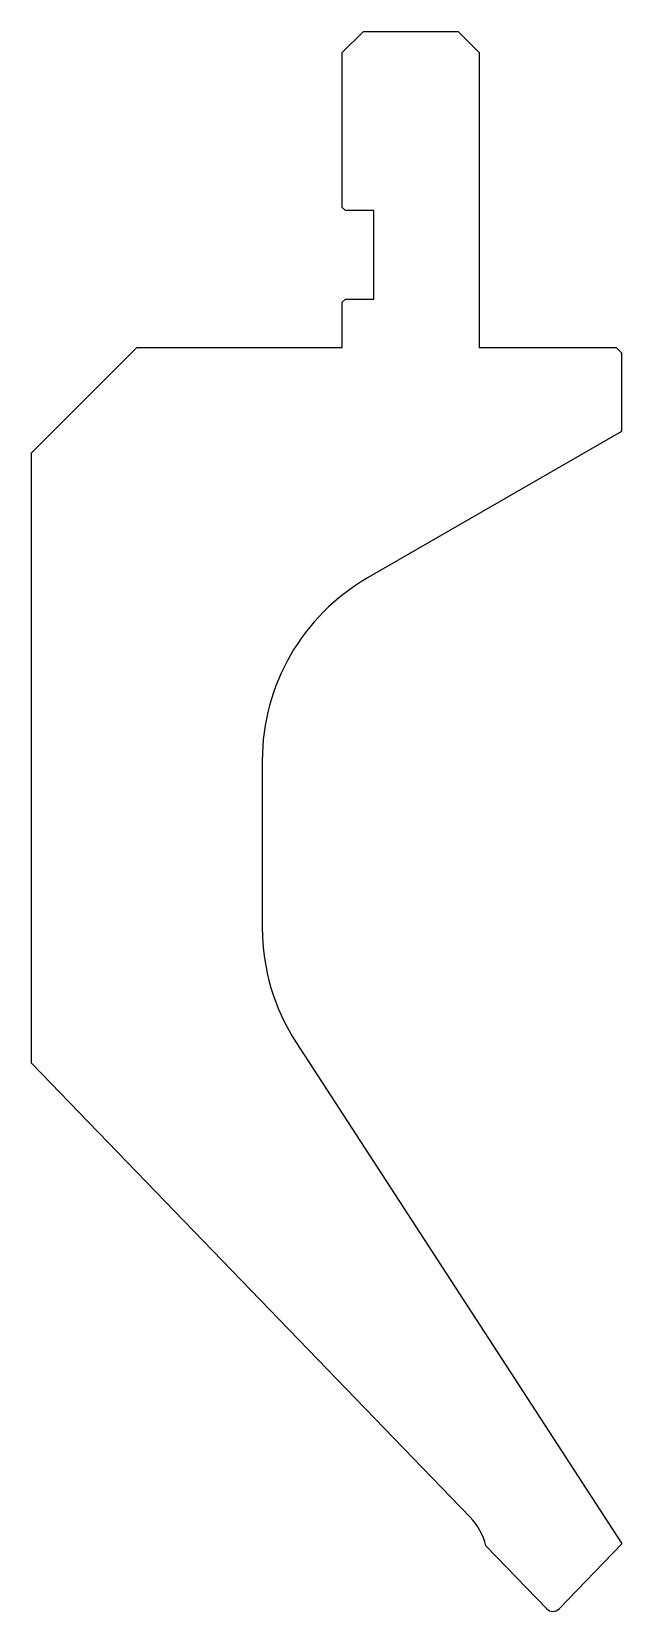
# Model space of a CAD drawing. Header units: metres. Extents: x -42 to 14, y -81 to 69.
import ezdxf

# ---------------------------------------------------------------- set-up
doc = ezdxf.new("R2010")
doc.units = ezdxf.units.M

msp = doc.modelspace()

# ---------------------------------------------------------------- linework, layer by layer
for p, q in [((-10.399993, 69.200001), (-12.399993, 67.200001)), ((-10.399993, 69.200001), (-1.399995, 69.200001)), ((0.600005, 67.200001), (-1.399995, 69.200001)), ((-12.399993, 52.500001), (-12.399993, 67.200001)), ((0.600005, 67.200001), (0.600005, 39.200007)), ((-12.399993, 52.500001), (-12.099993, 52.200001)), ((-9.399995, 52.200001), (-12.099993, 52.200001)), ((-9.399995, 43.800001), (-9.399995, 52.200001)), ((-12.099993, 43.800001), (-12.399993, 43.500001)), ((-12.399993, 39.200007), (-12.399993, 43.500001)), ((-12.099993, 43.800001), (-9.399995, 43.800001)), ((-31.900002, 39.200007), (-41.900002, 29.200007)), ((-31.900002, 39.200007), (-12.399993, 39.200007)), ((0.600005, 39.200007), (13.600007, 39.200007)), ((14.100007, 38.700007), (13.600007, 39.200007)), ((14.100007, 38.700007), (14.100007, 31.23465)), ((14.100007, 31.23465), (-9.999998, 17.320509)), ((-41.900002, -28.733753), (-41.900002, 29.200007)), ((-20, 0), (-20, -15.899999)), ((-16.773411, -26.792779), (14.100007, -74.333674)), ((-0.266962, -71.84605), (-41.900002, -28.733753)), ((7.024533, -80.555726), (1.23942, -74.565065)), ((14.100007, -74.420695), (8.175477, -80.555726)), ((14.100007, -74.333674), (14.100007, -74.420695))]:
    msp.add_line(p, q)
for centre, radius, start, end in [((0, 0), 20, 119.999994, 180), ((0, -15.899999), 20, 180, 213), ((-4.583002, -76.013999), 6, 13.974435, 43.999985), ((7.600005, -79.999999), 0.8, 224, 316)]:
    msp.add_arc(centre, radius, start, end)

doc.saveas('drawing.dxf')
